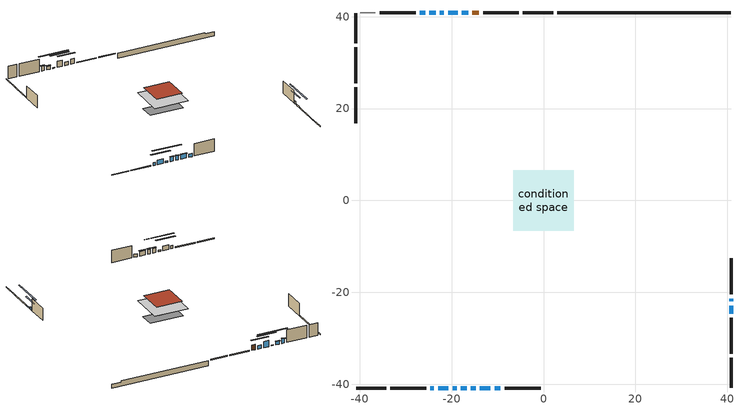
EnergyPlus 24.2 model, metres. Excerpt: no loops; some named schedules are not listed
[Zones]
conditioned space
 floor outside (Floor1 construction): -2.4,-2.4 -2.4,2.4 2.4,2.4 2.4,-2.4 z0.76
 floor adiabatic (AdiabaticFloorConstruction): -6.61,-6.61 -6.61,6.61 6.61,6.61 6.61,-6.61 z3.2
 floor foundation (Slab1 construction): -6.55,-2.9 -6.55,2.9 6.55,2.9 6.55,-2.9 z-1.28
 wall outside (RimJoist1 construction): 2.07,40.8 -4.49,40.8 / -40.8,-40.8 -34.24,-40.8 / -40.8,40.8 -40.8,34.24 / 40.8,-40.8 40.8,-34.24 z0.76:1.06
 wall outside (RimJoist2 construction): -5.41,40.8 -13.16,40.8 / -33.31,-40.8 -25.56,-40.8 / -40.8,33.31 -40.8,25.56 / 40.8,-33.31 40.8,-25.56 z0.76:1.06
 wall outside (AdiabaticWallConstruction 1): -14.09,40.8 -15.49,40.8 z0.76:2.79
 wall outside (AdiabaticWallConstruction): -24.63,-40.8 -23.85,-40.8 / -23.47,40.8 -24.84,40.8 / -10.66,-40.8 -9.36,-40.8 z0.76:1.98; -16.41,40.8 -17.74,40.8 z0.76:2.13; -18.66,40.8 -20.75,40.8 z0.76:3.15; -22.93,-40.8 -20.69,-40.8 / -17.97,-40.8 -16.75,-40.8 / -15.82,-40.8 -14.75,-40.8 / -13.82,-40.8 -11.58,-40.8 z0.76:2.54; 40.8,-24.63 40.8,-22.9 z0.76:1.22; -21.67,40.8 -22.54,40.8 z0.76:1.09; -19.76,-40.8 -18.89,-40.8 z0.76:1.27; -25.77,40.8 -26.89,40.8 z0.76:2.59; 40.8,-21.98 40.8,-21.36 z0.76:1.93
 wall outside (Wall1 construction): -27.82,40.8 -35.64,40.8 / -8.43,-40.8 -0.6,-40.8 / -40.8,24.63 -40.8,16.8 / 40.8,-20.44 40.8,-12.61 z0.76:5.64
 wall foundation (FoundationWall1 construction): 3,40.8,-1.28 3,40.8,0.76 37.02,40.8,0.76 37.02,40.8,0.36 40.8,40.8,0.36 40.8,40.8,-1.28
 wall adiabatic (Wall3 construction): -36.57,40.8 -39.87,40.8 z0.76:5.64
 window (WindowConstruction 9): -24.63,-40.8 -23.85,-40.8 z0.76:1.98
 window (WindowConstruction 6): -16.42,40.8 -17.73,40.8 z0.76:2.13
 window (WindowConstruction 7): -18.66,40.8 -20.75,40.8 z0.76:3.15
 window (WindowConstruction 8): -22.92,-40.8 -20.69,-40.8 z0.76:2.54
 window (WindowConstruction 11): 40.8,-24.63 40.8,-22.9 z0.76:1.22
 window (WindowConstruction 12): -21.67,40.8 -22.54,40.8 z0.76:1.09
 window (WindowConstruction 13): -19.76,-40.8 -18.89,-40.8 z0.76:1.27
 window (WindowConstruction): -23.47,40.8 -24.84,40.8 z0.76:1.98
 window (WindowConstruction 1): -25.77,40.8 -26.89,40.8 z0.76:2.59
 window (WindowConstruction 2): -17.97,-40.8 -16.75,-40.8 z0.76:2.54
 window (WindowConstruction 3): -15.82,-40.8 -14.75,-40.8 z0.76:2.54
 window (WindowConstruction 4): -13.82,-40.8 -11.58,-40.8 z0.76:2.54
 window (WindowConstruction 10): -10.65,-40.8 -9.36,-40.8 z0.76:1.98
 window (WindowConstruction 5): 40.8,-21.97 40.8,-21.36 z0.76:1.93
 door (Door): -14.09,40.8 -15.49,40.8 z0.76:2.79
 ceiling adiabatic (AdiabaticFloorConstruction): 6.61,-6.61 6.61,6.61 -6.61,6.61 -6.61,-6.61 z3.2
 roof outside (Roof1 construction): -4.97,4.97 -4.97,-4.97 4.97,-4.97 4.97,4.97 z5.64
shading: -20.44,40.8 -13.71,40.8 -13.71,41.21 -20.44,41.21 z4.83; -23.45,40.8 -15.96,40.8 -15.96,41.21 -23.45,41.21 z5.85; -17.99,-40.8 -25.63,-40.8 -25.63,-41.21 -17.99,-41.21 z5.24; 40.8,-17.52 40.8,-30.01 41.21,-30.01 41.21,-17.52 z6.6; -27.92,40.8 -16.29,40.8 -16.29,41.21 -27.92,41.21 z6.47; -13.51,-40.8 -25.14,-40.8 -25.14,-41.21 -13.51,-41.21 z6.65; -25.04,40.8 -23.27,40.8 -23.27,41.21 -25.04,41.21 z2.18; -27.09,40.8 -25.57,40.8 -25.57,41.21 -27.09,41.21 z2.79; -16.55,-40.8 -18.17,-40.8 -18.17,-41.21 -16.55,-41.21 z2.74; -14.55,-40.8 -16.02,-40.8 -16.02,-41.21 -14.55,-41.21 z2.74; -11.38,-40.8 -14.02,-40.8 -14.02,-41.21 -11.38,-41.21 z2.74; 40.8,-18.66 40.8,-24.68 41.21,-24.68 41.21,-18.66 z4.63
[Building]
Building 1: Terrain=Suburbs
[Site:Location]
Montreal Intl AP_QC: Latitude {deg}=45.47; Longitude {deg}=-73.74; Time Zone {hr}=-5; Elevation {m}=36; Keep Site Location Information=Yes
[Site:GroundTemperature:Shallow]
2.07863, -0.316383, -0.508184, 0.628371, 5.19101, 9.73239, 13.6695, 16.1636, 16.3755, 14.347, 10.5102, 6.10817
[Site:WaterMainsTemperature]
Calculation Method=Schedule; Temperature Schedule=mains temperature schedule
[Material] Roughness=Rough; Thermal Absorptance=0.9
Name | Thickness {m} | Conductivity {W/m-K} | Density {kg/m3} | Specific Heat {J/kg-K} | Solar Absorptance | Visible Absorptance
asphalt or fiberglass shingles | 0.00635 | 0.162714 | 1121.4 | 1465.45 | 0.4 | 0.4
concrete 4.0 in. | 0.1016 | 1.803125 | 2242.8 | 837.4 | 0.7 | 0.7
concrete 8.0 in. | 0.2032 | 1.803125 | 2242.8 | 837.4 | 0.7 | 0.7
door material | 0.04445 | 0.053851 | 512.64 | 1214.23 | 0.7 | 0.7
floor covering | 0.0127 | 0.0433444 | 54.468 | 1339.84 | 0.6 | 0.6
floor rigid ins; wall rigid ins | 0.512978 | 0.029427 | 32.04 | 1214.23 | 0.7 | 0.7
floor stud and cavity | 0.1397 | 0.713487 | 92.3553 | 1139.71 | 0.7 | 0.7
floor stud and cavity 1 | 0.1397 | 1.75129 | 37.0049 | 1207.88 | 0.7 | 0.7
furniture material conditioned space 1 | 0.1524 | 0.115458 | 640.8 | 1214.23 | 0.6 | 0.6
gypsum board | 0.0127 | 0.160291 | 801 | 837.4 | 0.6 | 0.6
osb sheathing 0.5 in. | 0.0127 | 0.115458 | 512.64 | 1214.23 | 0.7 | 0.7
osb sheathing 0.5 in. 1 | 0.0127 | 0.115458 | 512.64 | 1214.23 | 0.4 | 0.4
osb sheathing 0.75 in. | 0.01905 | 0.115458 | 512.64 | 1214.23 | 0.7 | 0.7
rim joist stud and cavity | 0.0508 | 0.177588 | 50.32683 | 1063.81 | 0.6 | 0.6
rim joist stud and cavity 1 | 0.0508 | 0.126838 | 50.32683 | 1063.81 | 0.6 | 0.6
roof stud and cavity | 0.2032 | 5.0311 | 78.34581 | 1123.46 | 0.7 | 0.7
wall stud and cavity | 0.1397 | 0.139681 | 139.0536 | 1170.24 | 0.7 | 0.7
wall stud and cavity 1 | 0.1397 | 0.120111 | 139.0536 | 1170.24 | 0.7 | 0.7
wall stud and cavity 2 | 0.0889 | 0.380278 | 52.3479 | 1209.89 | 0.7 | 0.7
wall stud and cavity 3 | 0.0889 | 0.391764 | 83.0341 | 1211.67 | 0.7 | 0.7
wood siding | 0.0254 | 0.102417 | 544.68 | 1172.36 | 0.4 | 0.4
wood siding 1; wood siding 2; wood siding 3 | 0.0254 | 0.102417 | 544.68 | 1172.36 | 0.7 | 0.7
[WindowMaterial:SimpleGlazingSystem]
Name | U-Factor {W/m2-K} | Solar Heat Gain Coefficient
WindowMaterial | 2.97414 | 0.58
WindowMaterial 1 | 2.95597 | 0.6
WindowMaterial 10 | 3.07123 | 0.35
WindowMaterial 11 | 3.04965 | 0.43
WindowMaterial 2 | 2.78903 | 0.6
WindowMaterial 3 | 2.787898 | 0.61
WindowMaterial 4 | 2.78847 | 0.62
WindowMaterial 5 | 3.02126 | 0.49
WindowMaterial 6 | 4.03024 | 0.69
WindowMaterial 7 | 4.08305 | 0.67
WindowMaterial 8 | 3.696378 | 0.69
WindowMaterial 9 | 3.0542 | 0.41
[Construction]
AdiabaticFloorConstruction: floor stud and cavity 1, floor rigid ins, osb sheathing 0.75 in., floor covering
AdiabaticWallConstruction: wood siding 2, wall rigid ins, wall stud and cavity 2, gypsum board
AdiabaticWallConstruction 1: wood siding 3, wall rigid ins, wall stud and cavity 2, gypsum board
Door: door material
Floor1 construction: floor stud and cavity, osb sheathing 0.75 in., floor covering
FoundationWall1 construction: concrete 8.0 in.
furniture construction conditioned space 1: furniture material conditioned space 1
PartitionWallConstruction: gypsum board, wall stud and cavity 3, gypsum board
RimJoist1 construction: wood siding 1, rim joist stud and cavity
RimJoist2 construction: wood siding 1, rim joist stud and cavity 1
Roof1 construction: asphalt or fiberglass shingles, osb sheathing 0.75 in., roof stud and cavity, gypsum board
Slab1 construction: concrete 4.0 in.
Wall1 construction: wood siding, osb sheathing 0.5 in., wall stud and cavity, gypsum board
Wall3 construction: osb sheathing 0.5 in. 1, wall stud and cavity 1, gypsum board
WindowConstruction: WindowMaterial
WindowConstruction 1: WindowMaterial 1
WindowConstruction 10: WindowMaterial 8
WindowConstruction 11: WindowMaterial 9
WindowConstruction 12: WindowMaterial 10
WindowConstruction 13: WindowMaterial 11
WindowConstruction 2: WindowMaterial 2
WindowConstruction 3: WindowMaterial 3
WindowConstruction 4; WindowConstruction 6; WindowConstruction 8: WindowMaterial 4
WindowConstruction 5: WindowMaterial 5
WindowConstruction 7: WindowMaterial 6
WindowConstruction 9: WindowMaterial 7
[Zone]
conditioned space: Multiplier=1; Volume {m3}=644.8; Part of Total Floor Area=Yes
[Space]
conditioned space 1: Zone=conditioned space; Volume {m3}=644.8
[SurfaceProperty:ExposedFoundationPerimeter]
Slab1: Exposed Perimeter Calculation Method=TotalExposedPerimeter; Total Exposed Perimeter {m}=37.795
[InternalMass] Zone or ZoneList=conditioned space; Space or SpaceList=conditioned space 1
Name | Construction | Surface Area {m2}
furniture mass conditioned space 1 | furniture construction conditioned space 1 | 109.536
partition wall mass | PartitionWallConstruction | 273.84
[Lights]
interior lighting: Zone or ZoneList or Space or SpaceList=conditioned space 1; Schedule=interior lighting schedule; Design Level Calculation Method=LightingLevel; Lighting Level {W}=343.2; Return Air Fraction=0; Fraction Radiant=0.6; Fraction Visible=0.2; Fraction Replaceable=1
[People]
occupants: Zone or ZoneList or Space or SpaceList=conditioned space 1; Number of People Schedule=occupants schedule; Number of People Calculation Method=People; Number of People=3; Fraction Radiant=0.314171; Sensible Heat Fraction=0.56303; Activity Level Schedule=occupants activity schedule; Carbon Dioxide Generation Rate {m3/s-W}=0; Enable ASHRAE 55 Comfort Warnings=No; Mean Radiant Temperature Calculation Type=EnclosureAveraged
[ElectricEquipment] Zone or ZoneList or Space or SpaceList=conditioned space 1; Design Level Calculation Method=EquipmentLevel
Name | Schedule | Design Level {W} | Fraction Latent | Fraction Radiant | Fraction Lost
clothes dryer | clothes dryer schedule | 140.772 | 0.015 | 0.081 | 0.85
clothes washer | clothes washer schedule | 32.1985 | 0.03 | 0.162 | 0.7
cooking range | cooking range schedule | 208.969 | 0.08 | 0.432 | 0.2
dishwasher | dishwasher schedule | 66.8632 | 0.3 | 0.18 | 0.4
fridge | fridge schedule | 72.9452 | 0 | 0.6 | 0
mech vent bath fan 0 | mech vent bath fan 0 schedule | 50.2 | 0 | 0 | 1
mech vent bath fan 1 | mech vent bath fan 1 schedule | 50.2 | 0 | 0 | 1
mech vent house fan | mech vent house fan schedule | 0.95 | 0 | 0 | 1
mech vent house fan cfis | mech vent house fan cfis schedule | 0 | 0 | 0 | 0
mech vent range fan 0 | mech vent range fan 0 schedule | 57 | 0 | 0 | 1
misc plug loads | misc plug loads schedule | 494.7 | 0.045 | 0.513 | 0.1
whole house fan | Always On Discrete | 0 | 0 | 0 | 1
[OtherEquipment] Zone or ZoneList or Space or SpaceList=conditioned space 1; Design Level Calculation Method=EquipmentLevel
Name | Fuel Type | Schedule | Design Level {W} | Fraction Latent | Fraction Radiant | Fraction Lost
clothes dryer 1 | Electricity | clothes dryer schedule | 0 | 0.015 | 0.081 | 0.85
cooking range 1 | Electricity | cooking range schedule | 0 | 0.08 | 0.432 | 0.2
general water use latent | None | general water use schedule | 59.3978 | 1 | 0 | 0
general water use sensible | None | general water use schedule | -58.539 | 0 | 0.6 | 0
mech vent house fan latent load | None | Always On Discrete | 0 | 1 | 0 | 0
mech vent house fan sensible load | None | Always On Discrete | 0 | 0 | 0 | 0
water heater energy adjustment1 | Electricity | Always On Discrete | 0.01 | 0 | 0 | 1
[ZoneInfiltration:DesignFlowRate] Zone or ZoneList or Space or SpaceList=conditioned space 1; Schedule=Always On Discrete; Design Flow Rate Calculation Method=Flow/Zone; Design Flow Rate {m3/s}=0
infil flow; natural vent flow; whole house fan flow
[ZoneControl:Thermostat]
conditioned space Thermostat: Zone or ZoneList=conditioned space; Control Type Schedule=conditioned space Thermostat Schedule; Control 1=conditioned space temperature setpoint; Temperature Difference Between Cutout And Setpoint {deltaC}=0
[ThermostatSetpoint:DualSetpoint]
conditioned space temperature setpoint: Heating Setpoint Temperature Schedule=heating setpoint; Cooling Setpoint Temperature Schedule=cooling setpoint
[Zone equipment]
conditioned space: electric baseboard
[Foundation:Kiva]
Foundation Kiva 1: Initial Indoor Air Temperature {C}=18; Wall Height Above Grade {m}=0.759988; Wall Depth Below Slab {m}=0.2032
[Foundation:Kiva:Settings]
Soil Conductivity {W/m-K}=0.849921; Soil Density {kg/m3}=1842.3; Soil Specific Heat {J/kg-K}=418.7; Ground Solar Absorptivity=0.9; Ground Thermal Absorptivity=0.9; Ground Surface Roughness {m}=0.03; Far-Field Width {m}=40; Deep-Ground Boundary Condition=ZeroFlux; Deep-Ground Depth {m}=40; Minimum Cell Dimension {m}=0.2; Maximum Cell Growth Coefficient=3; Simulation Timestep=Timestep
[Exterior:Lights]
exterior lighting: Schedule=exterior lighting schedule; Design Level {W}=75.6
[EnergyManagementSystem:Sensor] Output:Variable or Output:Meter Index Key=conditioned space
Name | Output:Variable or Output:Meter
conditioned_space_clg_unmet_s | Zone Cooling Setpoint Not Met Time
conditioned_space_htg_unmet_s | Zone Heating Setpoint Not Met Time
fridge_tin_s; tin_s; tin_s_1 | Zone Mean Air Temperature
tout_s | Zone Outdoor Air Drybulb Temperature
win_s | Zone Air Humidity Ratio
[Schedule:Week:Daily]
interior lighting schedule Week Rule - Jan1-Jan27: interior lighting schedule day, interior lighting schedule day, interior lighting schedule day, interior lighting schedule day, interior lighting schedule day, interior lighting schedule day, interior lighting schedule day, interior lighting schedule default day, interior lighting schedule default day, interior lighting schedule default day, interior lighting schedule default day, interior lighting schedule default day
interior lighting schedule Week Rule - Jan28-Feb3: interior lighting schedule day, interior lighting schedule day, interior lighting schedule day, interior lighting schedule day, interior lighting schedule day 1, interior lighting schedule day 1, interior lighting schedule day 1, interior lighting schedule default day, interior lighting schedule default day, interior lighting schedule default day, interior lighting schedule default day, interior lighting schedule default day
interior lighting schedule Week Rule - Feb4-Feb24: interior lighting schedule day 1, interior lighting schedule day 1, interior lighting schedule day 1, interior lighting schedule day 1, interior lighting schedule day 1, interior lighting schedule day 1, interior lighting schedule day 1, interior lighting schedule default day, interior lighting schedule default day, interior lighting schedule default day, interior lighting schedule default day, interior lighting schedule default day
interior lighting schedule Week Rule - Feb25-Mar3: interior lighting schedule day 1, interior lighting schedule day 1, interior lighting schedule day 1, interior lighting schedule day 1, interior lighting schedule day 2, interior lighting schedule day 2, interior lighting schedule day 2, interior lighting schedule default day, interior lighting schedule default day, interior lighting schedule default day, interior lighting schedule default day, interior lighting schedule default day
interior lighting schedule Week Rule - Mar4-Mar31: interior lighting schedule day 2, interior lighting schedule day 2, interior lighting schedule day 2, interior lighting schedule day 2, interior lighting schedule day 2, interior lighting schedule day 2, interior lighting schedule day 2, interior lighting schedule default day, interior lighting schedule default day, interior lighting schedule default day, interior lighting schedule default day, interior lighting schedule default day
interior lighting schedule Week Rule - Apr1-Apr28: interior lighting schedule day 3, interior lighting schedule day 3, interior lighting schedule day 3, interior lighting schedule day 3, interior lighting schedule day 3, interior lighting schedule day 3, interior lighting schedule day 3, interior lighting schedule default day, interior lighting schedule default day, interior lighting schedule default day, interior lighting schedule default day, interior lighting schedule default day
interior lighting schedule Week Rule - Apr29-May5: interior lighting schedule day 3, interior lighting schedule day 3, interior lighting schedule day 4, interior lighting schedule day 4, interior lighting schedule day 4, interior lighting schedule day 4, interior lighting schedule day 4, interior lighting schedule default day, interior lighting schedule default day, interior lighting schedule default day, interior lighting schedule default day, interior lighting schedule default day
interior lighting schedule Week Rule - May6-May26: interior lighting schedule day 4, interior lighting schedule day 4, interior lighting schedule day 4, interior lighting schedule day 4, interior lighting schedule day 4, interior lighting schedule day 4, interior lighting schedule day 4, interior lighting schedule default day, interior lighting schedule default day, interior lighting schedule default day, interior lighting schedule default day, interior lighting schedule default day
interior lighting schedule Week Rule - May27-Jun2: interior lighting schedule day 4, interior lighting schedule day 4, interior lighting schedule day 4, interior lighting schedule day 4, interior lighting schedule day 4, interior lighting schedule day 5, interior lighting schedule day 5, interior lighting schedule default day, interior lighting schedule default day, interior lighting schedule default day, interior lighting schedule default day, interior lighting schedule default day
interior lighting schedule Week Rule - Jun3-Jun30: interior lighting schedule day 5, interior lighting schedule day 5, interior lighting schedule day 5, interior lighting schedule day 5, interior lighting schedule day 5, interior lighting schedule day 5, interior lighting schedule day 5, interior lighting schedule default day, interior lighting schedule default day, interior lighting schedule default day, interior lighting schedule default day, interior lighting schedule default day
interior lighting schedule Week Rule - Jul1-Jul28: interior lighting schedule day 6, interior lighting schedule day 6, interior lighting schedule day 6, interior lighting schedule day 6, interior lighting schedule day 6, interior lighting schedule day 6, interior lighting schedule day 6, interior lighting schedule default day, interior lighting schedule default day, interior lighting schedule default day, interior lighting schedule default day, interior lighting schedule default day
interior lighting schedule Week Rule - Jul29-Aug4: interior lighting schedule day 6, interior lighting schedule day 6, interior lighting schedule day 6, interior lighting schedule day 7, interior lighting schedule day 7, interior lighting schedule day 7, interior lighting schedule day 7, interior lighting schedule default day, interior lighting schedule default day, interior lighting schedule default day, interior lighting schedule default day, interior lighting schedule default day
interior lighting schedule Week Rule - Aug5-Aug25: interior lighting schedule day 7, interior lighting schedule day 7, interior lighting schedule day 7, interior lighting schedule day 7, interior lighting schedule day 7, interior lighting schedule day 7, interior lighting schedule day 7, interior lighting schedule default day, interior lighting schedule default day, interior lighting schedule default day, interior lighting schedule default day, interior lighting schedule default day
interior lighting schedule Week Rule - Aug26-Sep1: interior lighting schedule day 7, interior lighting schedule day 7, interior lighting schedule day 7, interior lighting schedule day 7, interior lighting schedule day 7, interior lighting schedule day 7, interior lighting schedule day 8, interior lighting schedule default day, interior lighting schedule default day, interior lighting schedule default day, interior lighting schedule default day, interior lighting schedule default day
interior lighting schedule Week Rule - Sep2-Sep29: interior lighting schedule day 8, interior lighting schedule day 8, interior lighting schedule day 8, interior lighting schedule day 8, interior lighting schedule day 8, interior lighting schedule day 8, interior lighting schedule day 8, interior lighting schedule default day, interior lighting schedule default day, interior lighting schedule default day, interior lighting schedule default day, interior lighting schedule default day
interior lighting schedule Week Rule - Sep30-Oct6: interior lighting schedule day 8, interior lighting schedule day 9, interior lighting schedule day 9, interior lighting schedule day 9, interior lighting schedule day 9, interior lighting schedule day 9, interior lighting schedule day 9, interior lighting schedule default day, interior lighting schedule default day, interior lighting schedule default day, interior lighting schedule default day, interior lighting schedule default day
interior lighting schedule Week Rule - Oct7-Oct27: interior lighting schedule day 9, interior lighting schedule day 9, interior lighting schedule day 9, interior lighting schedule day 9, interior lighting schedule day 9, interior lighting schedule day 9, interior lighting schedule day 9, interior lighting schedule default day, interior lighting schedule default day, interior lighting schedule default day, interior lighting schedule default day, interior lighting schedule default day
interior lighting schedule Week Rule - Oct28-Nov3: interior lighting schedule day 9, interior lighting schedule day 9, interior lighting schedule day 9, interior lighting schedule day 9, interior lighting schedule day 10, interior lighting schedule day 10, interior lighting schedule day 10, interior lighting schedule default day, interior lighting schedule default day, interior lighting schedule default day, interior lighting schedule default day, interior lighting schedule default day
interior lighting schedule Week Rule - Nov4-Nov24: interior lighting schedule day 10, interior lighting schedule day 10, interior lighting schedule day 10, interior lighting schedule day 10, interior lighting schedule day 10, interior lighting schedule day 10, interior lighting schedule day 10, interior lighting schedule default day, interior lighting schedule default day, interior lighting schedule default day, interior lighting schedule default day, interior lighting schedule default day
interior lighting schedule Week Rule - Nov25-Dec1: interior lighting schedule day 10, interior lighting schedule day 10, interior lighting schedule day 10, interior lighting schedule day 10, interior lighting schedule day 10, interior lighting schedule day 10, interior lighting schedule day 11, interior lighting schedule default day, interior lighting schedule default day, interior lighting schedule default day, interior lighting schedule default day, interior lighting schedule default day
interior lighting schedule Week Rule - Dec2-Dec31: interior lighting schedule day 11, interior lighting schedule day 11, interior lighting schedule day 11, interior lighting schedule day 11, interior lighting schedule day 11, interior lighting schedule day 11, interior lighting schedule day 11, interior lighting schedule default day, interior lighting schedule default day, interior lighting schedule default day, interior lighting schedule default day, interior lighting schedule default day
occupants schedule Week Rule - Jan1-Dec31: occupants schedule day, occupants schedule day, occupants schedule day, occupants schedule day, occupants schedule day, occupants schedule day, occupants schedule day, occupants schedule default day, occupants schedule default day, occupants schedule default day, occupants schedule default day, occupants schedule default day
clothes dryer schedule Week Rule - Jan1-Dec31: clothes dryer schedule day, clothes dryer schedule day, clothes dryer schedule day, clothes dryer schedule day, clothes dryer schedule day, clothes dryer schedule day, clothes dryer schedule day, clothes dryer schedule default day, clothes dryer schedule default day, clothes dryer schedule default day, clothes dryer schedule default day, clothes dryer schedule default day
clothes washer schedule Week Rule - Jan1-Dec31: clothes washer schedule day, clothes washer schedule day, clothes washer schedule day, clothes washer schedule day, clothes washer schedule day, clothes washer schedule day, clothes washer schedule day, clothes washer schedule default day, clothes washer schedule default day, clothes washer schedule default day, clothes washer schedule default day, clothes washer schedule default day
cooking range schedule Week Rule - Jan1-Dec31: cooking range schedule day, cooking range schedule day, cooking range schedule day, cooking range schedule day, cooking range schedule day, cooking range schedule day, cooking range schedule day, cooking range schedule default day, cooking range schedule default day, cooking range schedule default day, cooking range schedule default day, cooking range schedule default day
dishwasher schedule Week Rule - Jan1-Dec31: dishwasher schedule day, dishwasher schedule day, dishwasher schedule day, dishwasher schedule day, dishwasher schedule day, dishwasher schedule day, dishwasher schedule day, dishwasher schedule default day, dishwasher schedule default day, dishwasher schedule default day, dishwasher schedule default day, dishwasher schedule default day
mech vent bath fan 0 schedule Week Rule - Jan1-Dec31: mech vent bath fan 0 schedule day, mech vent bath fan 0 schedule day, mech vent bath fan 0 schedule day, mech vent bath fan 0 schedule day, mech vent bath fan 0 schedule day, mech vent bath fan 0 schedule day, mech vent bath fan 0 schedule day, mech vent bath fan 0 schedule default day, mech vent bath fan 0 schedule default day, mech vent bath fan 0 schedule default day, mech vent bath fan 0 schedule default day, mech vent bath fan 0 schedule default day
mech vent bath fan 1 schedule Week Rule - Jan1-Dec31: mech vent bath fan 1 schedule day, mech vent bath fan 1 schedule day, mech vent bath fan 1 schedule day, mech vent bath fan 1 schedule day, mech vent bath fan 1 schedule day, mech vent bath fan 1 schedule day, mech vent bath fan 1 schedule day, mech vent bath fan 1 schedule default day, mech vent bath fan 1 schedule default day, mech vent bath fan 1 schedule default day, mech vent bath fan 1 schedule default day, mech vent bath fan 1 schedule default day
mech vent range fan 0 schedule Week Rule - Jan1-Dec31: mech vent range fan 0 schedule day, mech vent range fan 0 schedule day, mech vent range fan 0 schedule day, mech vent range fan 0 schedule day, mech vent range fan 0 schedule day, mech vent range fan 0 schedule day, mech vent range fan 0 schedule day, mech vent range fan 0 schedule default day, mech vent range fan 0 schedule default day, mech vent range fan 0 schedule default day, mech vent range fan 0 schedule default day, mech vent range fan 0 schedule default day
misc plug loads schedule Week Rule - Jan1-Dec31: misc plug loads schedule day, misc plug loads schedule day, misc plug loads schedule day, misc plug loads schedule day, misc plug loads schedule day, misc plug loads schedule day, misc plug loads schedule day, misc plug loads schedule default day, misc plug loads schedule default day, misc plug loads schedule default day, misc plug loads schedule default day, misc plug loads schedule default day
general water use schedule Week Rule - Jan1-Dec31: general water use schedule day, general water use schedule day, general water use schedule day, general water use schedule day, general water use schedule day, general water use schedule day, general water use schedule day, general water use schedule default day, general water use schedule default day, general water use schedule default day, general water use schedule default day, general water use schedule default day
exterior lighting schedule Week Rule - Jan1-Jan27: exterior lighting schedule day, exterior lighting schedule day, exterior lighting schedule day, exterior lighting schedule day, exterior lighting schedule day, exterior lighting schedule day, exterior lighting schedule day, exterior lighting schedule default day, exterior lighting schedule default day, exterior lighting schedule default day, exterior lighting schedule default day, exterior lighting schedule default day
exterior lighting schedule Week Rule - Jan28-Feb3: exterior lighting schedule day, exterior lighting schedule day, exterior lighting schedule day, exterior lighting schedule day, exterior lighting schedule day 1, exterior lighting schedule day 1, exterior lighting schedule day 1, exterior lighting schedule default day, exterior lighting schedule default day, exterior lighting schedule default day, exterior lighting schedule default day, exterior lighting schedule default day
exterior lighting schedule Week Rule - Feb4-Feb24: exterior lighting schedule day 1, exterior lighting schedule day 1, exterior lighting schedule day 1, exterior lighting schedule day 1, exterior lighting schedule day 1, exterior lighting schedule day 1, exterior lighting schedule day 1, exterior lighting schedule default day, exterior lighting schedule default day, exterior lighting schedule default day, exterior lighting schedule default day, exterior lighting schedule default day
exterior lighting schedule Week Rule - Feb25-Mar3: exterior lighting schedule day 1, exterior lighting schedule day 1, exterior lighting schedule day 1, exterior lighting schedule day 1, exterior lighting schedule day 2, exterior lighting schedule day 2, exterior lighting schedule day 2, exterior lighting schedule default day, exterior lighting schedule default day, exterior lighting schedule default day, exterior lighting schedule default day, exterior lighting schedule default day
exterior lighting schedule Week Rule - Mar4-Mar31: exterior lighting schedule day 2, exterior lighting schedule day 2, exterior lighting schedule day 2, exterior lighting schedule day 2, exterior lighting schedule day 2, exterior lighting schedule day 2, exterior lighting schedule day 2, exterior lighting schedule default day, exterior lighting schedule default day, exterior lighting schedule default day, exterior lighting schedule default day, exterior lighting schedule default day
exterior lighting schedule Week Rule - Apr1-Apr28: exterior lighting schedule day 3, exterior lighting schedule day 3, exterior lighting schedule day 3, exterior lighting schedule day 3, exterior lighting schedule day 3, exterior lighting schedule day 3, exterior lighting schedule day 3, exterior lighting schedule default day, exterior lighting schedule default day, exterior lighting schedule default day, exterior lighting schedule default day, exterior lighting schedule default day
exterior lighting schedule Week Rule - Apr29-May5: exterior lighting schedule day 3, exterior lighting schedule day 3, exterior lighting schedule day 4, exterior lighting schedule day 4, exterior lighting schedule day 4, exterior lighting schedule day 4, exterior lighting schedule day 4, exterior lighting schedule default day, exterior lighting schedule default day, exterior lighting schedule default day, exterior lighting schedule default day, exterior lighting schedule default day
exterior lighting schedule Week Rule - May6-May26: exterior lighting schedule day 4, exterior lighting schedule day 4, exterior lighting schedule day 4, exterior lighting schedule day 4, exterior lighting schedule day 4, exterior lighting schedule day 4, exterior lighting schedule day 4, exterior lighting schedule default day, exterior lighting schedule default day, exterior lighting schedule default day, exterior lighting schedule default day, exterior lighting schedule default day
exterior lighting schedule Week Rule - May27-Jun2: exterior lighting schedule day 4, exterior lighting schedule day 4, exterior lighting schedule day 4, exterior lighting schedule day 4, exterior lighting schedule day 4, exterior lighting schedule day 5, exterior lighting schedule day 5, exterior lighting schedule default day, exterior lighting schedule default day, exterior lighting schedule default day, exterior lighting schedule default day, exterior lighting schedule default day
exterior lighting schedule Week Rule - Jun3-Jun30: exterior lighting schedule day 5, exterior lighting schedule day 5, exterior lighting schedule day 5, exterior lighting schedule day 5, exterior lighting schedule day 5, exterior lighting schedule day 5, exterior lighting schedule day 5, exterior lighting schedule default day, exterior lighting schedule default day, exterior lighting schedule default day, exterior lighting schedule default day, exterior lighting schedule default day
exterior lighting schedule Week Rule - Jul1-Jul28: exterior lighting schedule day 6, exterior lighting schedule day 6, exterior lighting schedule day 6, exterior lighting schedule day 6, exterior lighting schedule day 6, exterior lighting schedule day 6, exterior lighting schedule day 6, exterior lighting schedule default day, exterior lighting schedule default day, exterior lighting schedule default day, exterior lighting schedule default day, exterior lighting schedule default day
exterior lighting schedule Week Rule - Jul29-Aug4: exterior lighting schedule day 6, exterior lighting schedule day 6, exterior lighting schedule day 6, exterior lighting schedule day 7, exterior lighting schedule day 7, exterior lighting schedule day 7, exterior lighting schedule day 7, exterior lighting schedule default day, exterior lighting schedule default day, exterior lighting schedule default day, exterior lighting schedule default day, exterior lighting schedule default day
exterior lighting schedule Week Rule - Aug5-Aug25: exterior lighting schedule day 7, exterior lighting schedule day 7, exterior lighting schedule day 7, exterior lighting schedule day 7, exterior lighting schedule day 7, exterior lighting schedule day 7, exterior lighting schedule day 7, exterior lighting schedule default day, exterior lighting schedule default day, exterior lighting schedule default day, exterior lighting schedule default day, exterior lighting schedule default day
exterior lighting schedule Week Rule - Aug26-Sep1: exterior lighting schedule day 7, exterior lighting schedule day 7, exterior lighting schedule day 7, exterior lighting schedule day 7, exterior lighting schedule day 7, exterior lighting schedule day 7, exterior lighting schedule day 8, exterior lighting schedule default day, exterior lighting schedule default day, exterior lighting schedule default day, exterior lighting schedule default day, exterior lighting schedule default day
exterior lighting schedule Week Rule - Sep2-Sep29: exterior lighting schedule day 8, exterior lighting schedule day 8, exterior lighting schedule day 8, exterior lighting schedule day 8, exterior lighting schedule day 8, exterior lighting schedule day 8, exterior lighting schedule day 8, exterior lighting schedule default day, exterior lighting schedule default day, exterior lighting schedule default day, exterior lighting schedule default day, exterior lighting schedule default day
exterior lighting schedule Week Rule - Sep30-Oct6: exterior lighting schedule day 8, exterior lighting schedule day 9, exterior lighting schedule day 9, exterior lighting schedule day 9, exterior lighting schedule day 9, exterior lighting schedule day 9, exterior lighting schedule day 9, exterior lighting schedule default day, exterior lighting schedule default day, exterior lighting schedule default day, exterior lighting schedule default day, exterior lighting schedule default day
exterior lighting schedule Week Rule - Oct7-Oct27: exterior lighting schedule day 9, exterior lighting schedule day 9, exterior lighting schedule day 9, exterior lighting schedule day 9, exterior lighting schedule day 9, exterior lighting schedule day 9, exterior lighting schedule day 9, exterior lighting schedule default day, exterior lighting schedule default day, exterior lighting schedule default day, exterior lighting schedule default day, exterior lighting schedule default day
exterior lighting schedule Week Rule - Oct28-Nov3: exterior lighting schedule day 9, exterior lighting schedule day 9, exterior lighting schedule day 9, exterior lighting schedule day 9, exterior lighting schedule day 10, exterior lighting schedule day 10, exterior lighting schedule day 10, exterior lighting schedule default day, exterior lighting schedule default day, exterior lighting schedule default day, exterior lighting schedule default day, exterior lighting schedule default day
[Schedule:Year]
interior lighting schedule: interior lighting schedule Week Rule - Jan1-Jan27, 1, 1, 1, 27, interior lighting schedule Week Rule - Jan28-Feb3, 1, 28, 2, 3, interior lighting schedule Week Rule - Feb4-Feb24, 2, 4, 2, 24, interior lighting schedule Week Rule - Feb25-Mar3, 2, 25, 3, 3, interior lighting schedule Week Rule - Mar4-Mar31, 3, 4, 3, 31, interior lighting schedule Week Rule - Apr1-Apr28, 4, 1, 4, 28, interior lighting schedule Week Rule - Apr29-May5, 4, 29, 5, 5, interior lighting schedule Week Rule - May6-May26, 5, 6, 5, 26, interior lighting schedule Week Rule - May27-Jun2, 5, 27, 6, 2, interior lighting schedule Week Rule - Jun3-Jun30, 6, 3, 6, 30, interior lighting schedule Week Rule - Jul1-Jul28, 7, 1, 7, 28, interior lighting schedule Week Rule - Jul29-Aug4, 7, 29, 8, 4, interior lighting schedule Week Rule - Aug5-Aug25, 8, 5, 8, 25, interior lighting schedule Week Rule - Aug26-Sep1, 8, 26, 9, 1, interior lighting schedule Week Rule - Sep2-Sep29, 9, 2, 9, 29, interior lighting schedule Week Rule - Sep30-Oct6, 9, 30, 10, 6, interior lighting schedule Week Rule - Oct7-Oct27, 10, 7, 10, 27, interior lighting schedule Week Rule - Oct28-Nov3, 10, 28, 11, 3, interior lighting schedule Week Rule - Nov4-Nov24, 11, 4, 11, 24, interior lighting schedule Week Rule - Nov25-Dec1, 11, 25, 12, 1, interior lighting schedule Week Rule - Dec2-Dec31, 12, 2, 12, 31
occupants schedule: occupants schedule Week Rule - Jan1-Dec31, 1, 1, 12, 31
clothes dryer schedule: clothes dryer schedule Week Rule - Jan1-Dec31, 1, 1, 12, 31
clothes washer schedule: clothes washer schedule Week Rule - Jan1-Dec31, 1, 1, 12, 31
cooking range schedule: cooking range schedule Week Rule - Jan1-Dec31, 1, 1, 12, 31
dishwasher schedule: dishwasher schedule Week Rule - Jan1-Dec31, 1, 1, 12, 31
mech vent bath fan 0 schedule: mech vent bath fan 0 schedule Week Rule - Jan1-Dec31, 1, 1, 12, 31
mech vent bath fan 1 schedule: mech vent bath fan 1 schedule Week Rule - Jan1-Dec31, 1, 1, 12, 31
mech vent range fan 0 schedule: mech vent range fan 0 schedule Week Rule - Jan1-Dec31, 1, 1, 12, 31
misc plug loads schedule: misc plug loads schedule Week Rule - Jan1-Dec31, 1, 1, 12, 31
general water use schedule: general water use schedule Week Rule - Jan1-Dec31, 1, 1, 12, 31
exterior lighting schedule: exterior lighting schedule Week Rule - Jan1-Jan27, 1, 1, 1, 27, exterior lighting schedule Week Rule - Jan28-Feb3, 1, 28, 2, 3, exterior lighting schedule Week Rule - Feb4-Feb24, 2, 4, 2, 24, exterior lighting schedule Week Rule - Feb25-Mar3, 2, 25, 3, 3, exterior lighting schedule Week Rule - Mar4-Mar31, 3, 4, 3, 31, exterior lighting schedule Week Rule - Apr1-Apr28, 4, 1, 4, 28, exterior lighting schedule Week Rule - Apr29-May5, 4, 29, 5, 5, exterior lighting schedule Week Rule - May6-May26, 5, 6, 5, 26, exterior lighting schedule Week Rule - May27-Jun2, 5, 27, 6, 2, exterior lighting schedule Week Rule - Jun3-Jun30, 6, 3, 6, 30, exterior lighting schedule Week Rule - Jul1-Jul28, 7, 1, 7, 28, exterior lighting schedule Week Rule - Jul29-Aug4, 7, 29, 8, 4, exterior lighting schedule Week Rule - Aug5-Aug25, 8, 5, 8, 25, exterior lighting schedule Week Rule - Aug26-Sep1, 8, 26, 9, 1, exterior lighting schedule Week Rule - Sep2-Sep29, 9, 2, 9, 29, exterior lighting schedule Week Rule - Sep30-Oct6, 9, 30, 10, 6, exterior lighting schedule Week Rule - Oct7-Oct27, 10, 7, 10, 27, exterior lighting schedule Week Rule - Oct28-Nov3, 10, 28, 11, 3, exterior lighting schedule Week Rule - Nov4-Nov24, 11, 4, 11, 24, exterior lighting schedule Week Rule - Nov25-Dec1, 11, 25, 12, 1, exterior lighting schedule Week Rule - Dec2-Dec31, 12, 2, 12, 31
[Schedule:Constant]
Name | Hourly Value
occupants activity schedule | 117.228
fridge schedule | 0
mech vent house fan schedule; mech vent house fan cfis schedule; Always On Discrete | 1
[Schedule:Compact]
conditioned space Thermostat Schedule: Through: 12/31, For: AllDays, Until: 24:00, 4
mains temperature schedule: Through: 01/01, For: AllDays, Until: 24:00, 6.56833, Through: 01/02, For: AllDays, Until: 24:00, 6.48722, Through: 01/03, For: AllDays, Until: 24:00, 6.40722, Through: 01/04, For: AllDays, Until: 24:00, 6.32889, Through: 01/05, For: AllDays, Until: 24:00, 6.25167, Through: 01/06, For: AllDays, Until: 24:00, 6.17611, Through: 01/07, For: AllDays, Until: 24:00, 6.10222, Through: 01/08, For: AllDays, Until: 24:00, 6.02944, Through: 01/09, For: AllDays, Until: 24:00, 5.95833, Through: 01/10, For: AllDays, Until: 24:00, 5.88889, Through: 01/11, For: AllDays, Until: 24:00, 5.82056, Through: 01/12, For: AllDays, Until: 24:00, 5.75444, Through: 01/13, For: AllDays, Until: 24:00, 5.68944, Through: 01/14, For: AllDays, Until: 24:00, 5.62611, Through: 01/15, For: AllDays, Until: 24:00, 5.56444, Through: 01/16, For: AllDays, Until: 24:00, 5.50444, Through: 01/17, For: AllDays, Until: 24:00, 5.44611, Through: 01/18, For: AllDays, Until: 24:00, 5.38944, Through: 01/19, For: AllDays, Until: 24:00, 5.33389, Through: 01/20, For: AllDays, Until: 24:00, 5.28111, Through: 01/21, For: AllDays, Until: 24:00, 5.22944, Through: 01/22, For: AllDays, Until: 24:00, 5.17944, Through: 01/23, For: AllDays, Until: 24:00, 5.13111, Through: 01/24, For: AllDays, Until: 24:00, 5.085, Through: 01/25, For: AllDays, Until: 24:00, 5.04056, Through: 01/26, For: AllDays, Until: 24:00, 4.99778, Through: 01/27, For: AllDays, Until: 24:00, 4.95667, Through: 01/28, For: AllDays, Until: 24:00, 4.91778, Through: 01/29, For: AllDays, Until: 24:00, 4.88056, Through: 01/30, For: AllDays, Until: 24:00, 4.845, Through: 01/31, For: AllDays, Until: 24:00, 4.81167, Through: 02/01, For: AllDays, Until: 24:00, 4.77944, Through: 02/02, For: AllDays, Until: 24:00, 4.75, Through: 02/03, For: AllDays, Until: 24:00, 4.72167, Through: 02/04, For: AllDays, Until: 24:00, 4.69611, Through: 02/05, For: AllDays, Until: 24:00, 4.67167, Through: 02/06, For: AllDays, Until: 24:00, 4.64944, Through: 02/07, For: AllDays, Until: 24:00, 4.62889, Through: 02/08, For: AllDays, Until: 24:00, 4.61056, Through: 02/09, For: AllDays, Until: 24:00, 4.59389, Through: 02/10, For: AllDays, Until: 24:00, 4.57944, Through: 02/11, For: AllDays, Until: 24:00, 4.56667, Through: 02/12, For: AllDays, Until: 24:00, 4.55611, Through: 02/13, For: AllDays, Until: 24:00, 4.54722, Through: 02/14, For: AllDays, Until: 24:00, 4.54056, Through: 02/15, For: AllDays, Until: 24:00, 4.53556, Through: 02/16, For: AllDays, Until: 24:00, 4.53278, Through: 02/17, For: AllDays, Until: 24:00, 4.53167, Through: 02/18, For: AllDays, Until: 24:00, 4.53278, Through: 02/19, For: AllDays, Until: 24:00, 4.53556, Through: 02/20, For: AllDays, Until: 24:00, 4.54056, Through: 02/21, For: AllDays, Until: 24:00, 4.54722, Through: 02/22, For: AllDays, Until: 24:00, 4.55611, Through: 02/23, For: AllDays, Until: 24:00, 4.56667, Through: 02/24, For: AllDays, Until: 24:00, 4.57944, Through: 02/25, For: AllDays, Until: 24:00, 4.59389, Through: 02/26, For: AllDays, Until: 24:00, 4.61056, Through: 02/27, For: AllDays, Until: 24:00, 4.62889, Through: 02/28, For: AllDays, Until: 24:00, 4.64889, Through: 03/01, For: AllDays, Until: 24:00, 4.67111, Through: 03/02, For: AllDays, Until: 24:00, 4.69556, Through: 03/03, For: AllDays, Until: 24:00, 4.72167, Through: 03/04, For: AllDays, Until: 24:00, 4.74944, Through: 03/05, For: AllDays, Until: 24:00, 4.77944, Through: 03/06, For: AllDays, Until: 24:00, 4.81111, Through: 03/07, For: AllDays, Until: 24:00, 4.84444, Through: 03/08, For: AllDays, Until: 24:00, 4.88, Through: 03/09, For: AllDays, Until: 24:00, 4.91722, Through: 03/10, For: AllDays, Until: 24:00, 4.95611, Through: 03/11, For: AllDays, Until: 24:00, 4.99722, Through: 03/12, For: AllDays, Until: 24:00, 5.04, Through: 03/13, For: AllDays, Until: 24:00, 5.08444, Through: 03/14, For: AllDays, Until: 24:00, 5.13056, Through: 03/15, For: AllDays, Until: 24:00, 5.17889, Through: 03/16, For: AllDays, Until: 24:00, 5.22833, Through: 03/17, For: AllDays, Until: 24:00, 5.28, Through: 03/18, For: AllDays, Until: 24:00, 5.33333, Through: 03/19, For: AllDays, Until: 24:00, 5.38833, Through: 03/20, For: AllDays, Until: 24:00, 5.445, Through: 03/21, For: AllDays, Until: 24:00, 5.50333, Through: 03/22, For: AllDays, Until: 24:00, 5.56333, Through: 03/23, For: AllDays, Until: 24:00, 5.625, Through: 03/24, For: AllDays, Until: 24:00, 5.68833, Through: 03/25, For: AllDays, Until: 24:00, 5.75333, Through: 03/26, For: AllDays, Until: 24:00, 5.81944, Through: 03/27, For: AllDays, Until: 24:00, 5.88778, Through: 03/28, For: AllDays, Until: 24:00, 5.95722, Through: 03/29, For: AllDays, Until: 24:00, 6.02833, Through: 03/30, For: AllDays, Until: 24:00, 6.10111, Through: 03/31, For: AllDays, Until: 24:00, 6.175, Through: 04/01, For: AllDays, Until: 24:00, 6.25056, Through: 04/02, For: AllDays, Until: 24:00, 6.32778, Through: 04/03, For: AllDays, Until: 24:00, 6.40611, Through: 04/04, For: AllDays, Until: 24:00, 6.48556, Through: 04/05, For: AllDays, Until: 24:00, 6.56722, Through: 04/06, For: AllDays, Until: 24:00, 6.64944, Through: 04/07, For: AllDays, Until: 24:00, 6.73333, Through: 04/08, For: AllDays, Until: 24:00, 6.81833, Through: 04/09, For: AllDays, Until: 24:00, 6.905, Through: 04/10, For: AllDays, Until: 24:00, 6.99278, Through: 04/11, For: AllDays, Until: 24:00, 7.08111, Through: 04/12, For: AllDays, Until: 24:00, 7.17167, Through: 04/13, For: AllDays, Until: 24:00, 7.26278, Through: 04/14, For: AllDays, Until: 24:00, 7.355, Through: 04/15, For: AllDays, Until: 24:00, 7.44833, Through: 04/16, For: AllDays, Until: 24:00, 7.54278, Through: 04/17, For: AllDays, Until: 24:00, 7.63889, Through: 04/18, For: AllDays, Until: 24:00, 7.735, Through: 04/19, For: AllDays, Until: 24:00, 7.83278, Through: 04/20, For: AllDays, Until: 24:00, 7.93167, Through: 04/21, For: AllDays, Until: 24:00, 8.03111, Through: 04/22, For: AllDays, Until: 24:00, 8.13167, Through: 04/23, For: AllDays, Until: 24:00, 8.23278, Through: 04/24, For: AllDays, Until: 24:00, 8.335, Through: 04/25, For: AllDays, Until: 24:00, 8.43778, Through: 04/26, For: AllDays, Until: 24:00, 8.54167, Through: 04/27, For: AllDays, Until: 24:00, 8.64611, Through: 04/28, For: AllDays, Until: 24:00, 8.75167, Through: 04/29, For: AllDays, Until: 24:00, 8.85778, Through: 04/30, For: AllDays, Until: 24:00, 8.96444, Through: 05/01, For: AllDays, Until: 24:00, 9.07167, Through: 05/02, For: AllDays, Until: 24:00, 9.17944, Through: 05/03, For: AllDays, Until: 24:00, 9.28778, Through: 05/04, For: AllDays, Until: 24:00, 9.39667, Through: 05/05, For: AllDays, Until: 24:00, 9.50667, Through: 05/06, For: AllDays, Until: 24:00, 9.61667, Through: 05/07, For: AllDays, Until: 24:00, 9.72667, Through: 05/08, For: AllDays, Until: 24:00, 9.83778, Through: 05/09, For: AllDays, Until: 24:00, 9.94889, Through: 05/10, For: AllDays, Until: 24:00, 10.0606, Through: 05/11, For: AllDays, Until: 24:00, 10.1722, Through: 05/12, For: AllDays, Until: 24:00, 10.2844, Through: 05/13, For: AllDays, Until: 24:00, 10.3967, Through: 05/14, For: AllDays, Until: 24:00, 10.5094, Through: 05/15, For: AllDays, Until: 24:00, 10.6222, Through: 05/16, For: AllDays, Until: 24:00, 10.735, Through: 05/17, For: AllDays, Until: 24:00, 10.8478, Through: 05/18, For: AllDays, Until: 24:00, 10.9611, Through: 05/19, For: AllDays, Until: 24:00, 11.0744, Through: 05/20, For: AllDays, Until: 24:00, 11.1872, Through: 05/21, For: AllDays, Until: 24:00, 11.3006, Through: 05/22, For: AllDays, Until: 24:00, 11.4133, Through: 05/23, For: AllDays, Until: 24:00, 11.5267, Through: 05/24, For: AllDays, Until: 24:00, 11.6394, Through: 05/25, For: AllDays, Until: 24:00, 11.7522, Through: 05/26, For: AllDays, Until: 24:00, 11.8644, Through: 05/27, For: AllDays, Until: 24:00, 11.9767, Through: 05/28, For: AllDays, Until: 24:00, 12.0889, Through: 05/29, For: AllDays, Until: 24:00, 12.2006, Through: 05/30, For: AllDays, Until: 24:00, 12.3122, Through: 05/31, For: AllDays, Until: 24:00, 12.4228, Through: 06/01, For: AllDays, Until: 24:00, 12.5339, Through: 06/02, For: AllDays, Until: 24:00, 12.6439, Through: 06/03, For: AllDays, Until: 24:00, 12.7539, Through: 06/04, For: AllDays, Until: 24:00, 12.8628, Through: 06/05, For: AllDays, Until: 24:00, 12.9717, Through: 06/06, For: AllDays, Until: 24:00, 13.08, Through: 06/07, For: AllDays, Until: 24:00, 13.1878, Through: 06/08, For: AllDays, Until: 24:00, 13.2944, Through: 06/09, For: AllDays, Until: 24:00, 13.4011, Through: 06/10, For: AllDays, Until: 24:00, 13.5067, Through: 06/11, For: AllDays, Until: 24:00, 13.6117, Through: 06/12, For: AllDays, Until: 24:00, 13.7156, Through: 06/13, For: AllDays, Until: 24:00, 13.8194, Through: 06/14, For: AllDays, Until: 24:00, 13.9222, Through: 06/15, For: AllDays, Until: 24:00, 14.0239, Through: 06/16, For: AllDays, Until: 24:00, 14.125, Through: 06/17, For: AllDays, Until: 24:00, 14.225, Through: 06/18, For: AllDays, Until: 24:00, 14.3239, Through: 06/19, For: AllDays, Until: 24:00, 14.4222, Through: 06/20, For: AllDays, Until: 24:00, 14.5194, Through: 06/21, For: AllDays, Until: 24:00, 14.6156, Through: 06/22, For: AllDays, Until: 24:00, 14.7106, Through: 06/23, For: AllDays, Until: 24:00, 14.805, Through: 06/24, For: AllDays, Until: 24:00, 14.8978, Through: 06/25, For: AllDays, Until: 24:00, 14.9894, Through: 06/26, For: AllDays, Until: 24:00, 15.0806, Through: 06/27, For: AllDays, Until: 24:00, 15.17, Through: 06/28, For: AllDays, Until: 24:00, 15.2583, Through: 06/29, For: AllDays, Until: 24:00, 15.3456, Through: 06/30, For: AllDays, Until: 24:00, 15.4311, Through: 07/01, For: AllDays, Until: 24:00, 15.5161, Through: 07/02, For: AllDays, Until: 24:00, 15.5989, Through: 07/03, For: AllDays, Until: 24:00, 15.6811, Through: 07/04, For: AllDays, Until: 24:00, 15.7617, Through: 07/05, For: AllDays, Until: 24:00, 15.8411, Through: 07/06, For: AllDays, Until: 24:00, 15.9189, Through: 07/07, For: AllDays, Until: 24:00, 15.995, Through: 07/08, For: AllDays, Until: 24:00, 16.07, Through: 07/09, For: AllDays, Until: 24:00, 16.1433, Through: 07/10, For: AllDays, Until: 24:00, 16.2156, Through: 07/11, For: AllDays, Until: 24:00, 16.2861, Through: 07/12, For: AllDays, Until: 24:00, 16.355, Through: 07/13, For: AllDays, Until: 24:00, 16.4222, Through: 07/14, For: AllDays, Until: 24:00, 16.4878, Through: 07/15, For: AllDays, Until: 24:00, 16.5522, Through: 07/16, For: AllDays, Until: 24:00, 16.615, Through: 07/17, For: AllDays, Until: 24:00, 16.6756, Through: 07/18, For: AllDays, Until: 24:00, 16.735, Through: 07/19, For: AllDays, Until: 24:00, 16.7928, Through: 07/20, For: AllDays, Until: 24:00, 16.8489, Through: 07/21, For: AllDays, Until: 24:00, 16.9028, Through: 07/22, For: AllDays, Until: 24:00, 16.9556, Through: 07/23, For: AllDays, Until: 24:00, 17.0061, Through: 07/24, For: AllDays, Until: 24:00, 17.0556, Through: 07/25, For: AllDays, Until: 24:00, 17.1028, Through: 07/26, For: AllDays, Until: 24:00, 17.1483, Through: 07/27, For: AllDays, Until: 24:00, 17.1917, Through: 07/28, For: AllDays, Until: 24:00, 17.2339, Through: 07/29, For: AllDays, Until: 24:00, 17.2739, Through: 07/30, For: AllDays, Until: 24:00, 17.3122, Through: 07/31, For: AllDays, Until: 24:00, 17.3489, Through: 08/01, For: AllDays, Until: 24:00, 17.3833, Through: 08/02, For: AllDays, Until: 24:00, 17.4161, Through: 08/03, For: AllDays, Until: 24:00, 17.4467, Through: 08/04, For: AllDays, Until: 24:00, 17.4761, Through: 08/05, For: AllDays, Until: 24:00, 17.5028, Through: 08/06, For: AllDays, Until: 24:00, 17.5283, Through: 08/07, For: AllDays, Until: 24:00, 17.5517, Through: 08/08, For: AllDays, Until: 24:00, 17.5728, Through: 08/09, For: AllDays, Until: 24:00, 17.5922, Through: 08/10, For: AllDays, Until: 24:00, 17.61, Through: 08/11, For: AllDays, Until: 24:00, 17.6256, Through: 08/12, For: AllDays, Until: 24:00, 17.6394, Through: 08/13, For: AllDays, Until: 24:00, 17.6511, Through: 08/14, For: AllDays, Until: 24:00, 17.6611, Through: 08/15, For: AllDays, Until: 24:00, 17.6689, Through: 08/16, For: AllDays, Until: 24:00, 17.675, Through: 08/17, For: AllDays, Until: 24:00, 17.6789, Through: 08/18, For: AllDays, Until: 24:00, 17.6811, Through: 08/19, For: AllDays, Until: 24:00, 17.6811, Through: 08/20, For: AllDays, Until: 24:00, 17.6794, Through: 08/21, For: AllDays, Until: 24:00, 17.6756, Through: 08/22, For: AllDays, Until: 24:00, 17.67, Through: 08/23, For: AllDays, Until: 24:00, 17.6622, Through: 08/24, For: AllDays, Until: 24:00, 17.6528, Through: 08/25, For: AllDays, Until: 24:00, 17.6411, Through: 08/26, For: AllDays, Until: 24:00, 17.6278, Through: 08/27, For: AllDays, Until: 24:00, 17.6122, Through: 08/28, For: AllDays, Until: 24:00, 17.595, Through: 08/29, For: AllDays, Until: 24:00, 17.5756, Through: 08/30, For: AllDays, Until: 24:00, 17.5544, Through: 08/31, For: AllDays, Until: 24:00, 17.5311, Through: 09/01, For: AllDays, Until: 24:00, 17.5061, Through: 09/02, For: AllDays, Until: 24:00, 17.4794, Through: 09/03, For: AllDays, Until: 24:00, 17.4506, Through: 09/04, For: AllDays, Until: 24:00, 17.42, Through: 09/05, For: AllDays, Until: 24:00, 17.3878, Through: 09/06, For: AllDays, Until: 24:00, 17.3533, Through: 09/07, For: AllDays, Until: 24:00, 17.3172, Through: 09/08, For: AllDays, Until: 24:00, 17.2789, Through: 09/09, For: AllDays, Until: 24:00, 17.2389, Through: 09/10, For: AllDays, Until: 24:00, 17.1972, Through: 09/11, For: AllDays, Until: 24:00, 17.1539, Through: 09/12, For: AllDays, Until: 24:00, 17.1083, Through: 09/13, For: AllDays, Until: 24:00, 17.0617, Through: 09/14, For: AllDays, Until: 24:00, 17.0128, Through: 09/15, For: AllDays, Until: 24:00, 16.9622, Through: 09/16, For: AllDays, Until: 24:00, 16.9094, Through: 09/17, For: AllDays, Until: 24:00, 16.8556, Through: 09/18, For: AllDays, Until: 24:00, 16.8, Through: 09/19, For: AllDays, Until: 24:00, 16.7422, Through: 09/20, For: AllDays, Until: 24:00, 16.6833, Through: 09/21, For: AllDays, Until: 24:00, 16.6228, Through: 09/22, For: AllDays, Until: 24:00, 16.56, Through: 09/23, For: AllDays, Until: 24:00, 16.4961, Through: 09/24, For: AllDays, Until: 24:00, 16.4306, Through: 09/25, For: AllDays, Until: 24:00, 16.3633, Through: 09/26, For: AllDays, Until: 24:00, 16.295, Through: 09/27, For: AllDays, Until: 24:00, 16.2244, Through: 09/28, For: AllDays, Until: 24:00, 16.1528, Through: 09/29, For: AllDays, Until: 24:00, 16.0794, Through: 09/30, For: AllDays, Until: 24:00, 16.0044, Through: 10/01, For: AllDays, Until: 24:00, 15.9283, Through: 10/02, For: AllDays, Until: 24:00, 15.8511, Through: 10/03, For: AllDays, Until: 24:00, 15.7717, Through: 10/04, For: AllDays, Until: 24:00, 15.6917, Through: 10/05, For: AllDays, Until: 24:00, 15.6094, Through: 10/06, For: AllDays, Until: 24:00, 15.5267, Through: 10/07, For: AllDays, Until: 24:00, 15.4422, Through: 10/08, For: AllDays, Until: 24:00, 15.3567, Through: 10/09, For: AllDays, Until: 24:00, 15.2694, Through: 10/10, For: AllDays, Until: 24:00, 15.1811, Through: 10/11, For: AllDays, Until: 24:00, 15.0917, Through: 10/12, For: AllDays, Until: 24:00, 15.0011, Through: 10/13, For: AllDays, Until: 24:00, 14.9094, Through: 10/14, For: AllDays, Until: 24:00, 14.8167, Through: 10/15, For: AllDays, Until: 24:00, 14.7228, Through: 10/16, For: AllDays, Until: 24:00, 14.6278, Through: 10/17, For: AllDays, Until: 24:00, 14.5317, Through: 10/18, For: AllDays, Until: 24:00, 14.4344, Through: 10/19, For: AllDays, Until: 24:00, 14.3367, Through: 10/20, For: AllDays, Until: 24:00, 14.2378, Through: 10/21, For: AllDays, Until: 24:00, 14.1378, Through: 10/22, For: AllDays, Until: 24:00, 14.0367, Through: 10/23, For: AllDays, Until: 24:00, 13.935, Through: 10/24, For: AllDays, Until: 24:00, 13.8322, Through: 10/25, For: AllDays, Until: 24:00, 13.7289, Through: 10/26, For: AllDays, Until: 24:00, 13.625, Through: 10/27, For: AllDays, Until: 24:00, 13.52, Through: 10/28, For: AllDays, Until: 24:00, 13.4144, Through: 10/29, For: AllDays, Until: 24:00, 13.3083, Through: 10/30, For: AllDays, Until: 24:00, 13.2011, Through: 10/31, For: AllDays, Until: 24:00, 13.0939, Through: 11/01, For: AllDays, Until: 24:00, 12.9856, Through: 11/02, For: AllDays, Until: 24:00, 12.8767, Through: 11/03, For: AllDays, Until: 24:00, 12.7678, Through: 11/04, For: AllDays, Until: 24:00, 12.6578, Through: 11/05, For: AllDays, Until: 24:00, 12.5478, Through: 11/06, For: AllDays, Until: 24:00, 12.4372, Through: 11/07, For: AllDays, Until: 24:00, 12.3261, Through: 11/08, For: AllDays, Until: 24:00, 12.215, Through: 11/09, For: AllDays, Until: 24:00, 12.1033, Through: 11/10, For: AllDays, Until: 24:00, 11.9911, Through: 11/11, For: AllDays, Until: 24:00, 11.8789, Through: 11/12, For: AllDays, Until: 24:00, 11.7667, Through: 11/13, For: AllDays, Until: 24:00, 11.6539, Through: 11/14, For: AllDays, Until: 24:00, 11.5411, Through: 11/15, For: AllDays, Until: 24:00, 11.4278, Through: 11/16, For: AllDays, Until: 24:00, 11.315, Through: 11/17, For: AllDays, Until: 24:00, 11.2017, Through: 11/18, For: AllDays, Until: 24:00, 11.0889, Through: 11/19, For: AllDays, Until: 24:00, 10.9756, Through: 11/20, For: AllDays, Until: 24:00, 10.8622, Through: 11/21, For: AllDays, Until: 24:00, 10.7494, Through: 11/22, For: AllDays, Until: 24:00, 10.6367, Through: 11/23, For: AllDays, Until: 24:00, 10.5239, Through: 11/24, For: AllDays, Until: 24:00, 10.4111, Through: 11/25, For: AllDays, Until: 24:00, 10.2989, Through: 11/26, For: AllDays, Until: 24:00, 10.1867, Through: 11/27, For: AllDays, Until: 24:00, 10.0744, Through: 11/28, For: AllDays, Until: 24:00, 9.96333, Through: 11/29, For: AllDays, Until: 24:00, 9.85167, Through: 11/30, For: AllDays, Until: 24:00, 9.74111, Through: 12/01, For: AllDays, Until: 24:00, 9.63056, Through: 12/02, For: AllDays, Until: 24:00, 9.52056, Through: 12/03, For: AllDays, Until: 24:00, 9.41111, Through: 12/04, For: AllDays, Until: 24:00, 9.30167, Through: 12/05, For: AllDays, Until: 24:00, 9.19333, Through: 12/06, For: AllDays, Until: 24:00, 9.08556, Through: 12/07, For: AllDays, Until: 24:00, 8.97778, Through: 12/08, For: AllDays, Until: 24:00, 8.87111, Through: 12/09, For: AllDays, Until: 24:00, 8.765, Through: 12/10, For: AllDays, Until: 24:00, 8.66, Through: 12/11, For: AllDays, Until: 24:00, 8.555, Through: 12/12, For: AllDays, Until: 24:00, 8.45111, Through: 12/13, For: AllDays, Until: 24:00, 8.34833, Through: 12/14, For: AllDays, Until: 24:00, 8.24611, Through: 12/15, For: AllDays, Until: 24:00, 8.14444, Through: 12/16, For: AllDays, Until: 24:00, 8.04389, Through: 12/17, For: AllDays, Until: 24:00, 7.94444, Through: 12/18, For: AllDays, Until: 24:00, 7.84556, Through: 12/19, For: AllDays, Until: 24:00, 7.74778, Through: 12/20, For: AllDays, Until: 24:00, 7.65111, Through: 12/21, For: AllDays, Until: 24:00, 7.555, Through: 12/22, For: AllDays, Until: 24:00, 7.46056, Through: 12/23, For: AllDays, Until: 24:00, 7.36667, Through: 12/24, For: AllDays, Until: 24:00, 7.27444, Through: 12/25, For: AllDays, Until: 24:00, 7.18278, Through: 12/26, For: AllDays, Until: 24:00, 7.09278, Through: 12/27, For: AllDays, Until: 24:00, 7.00389, Through: 12/28, For: AllDays, Until: 24:00, 6.91611, Through: 12/29, For: AllDays, Until: 24:00, 6.82944, Through: 12/30, For: AllDays, Until: 24:00, 6.74389, Through: 12/31, For: AllDays, Until: 24:00, 6.66
